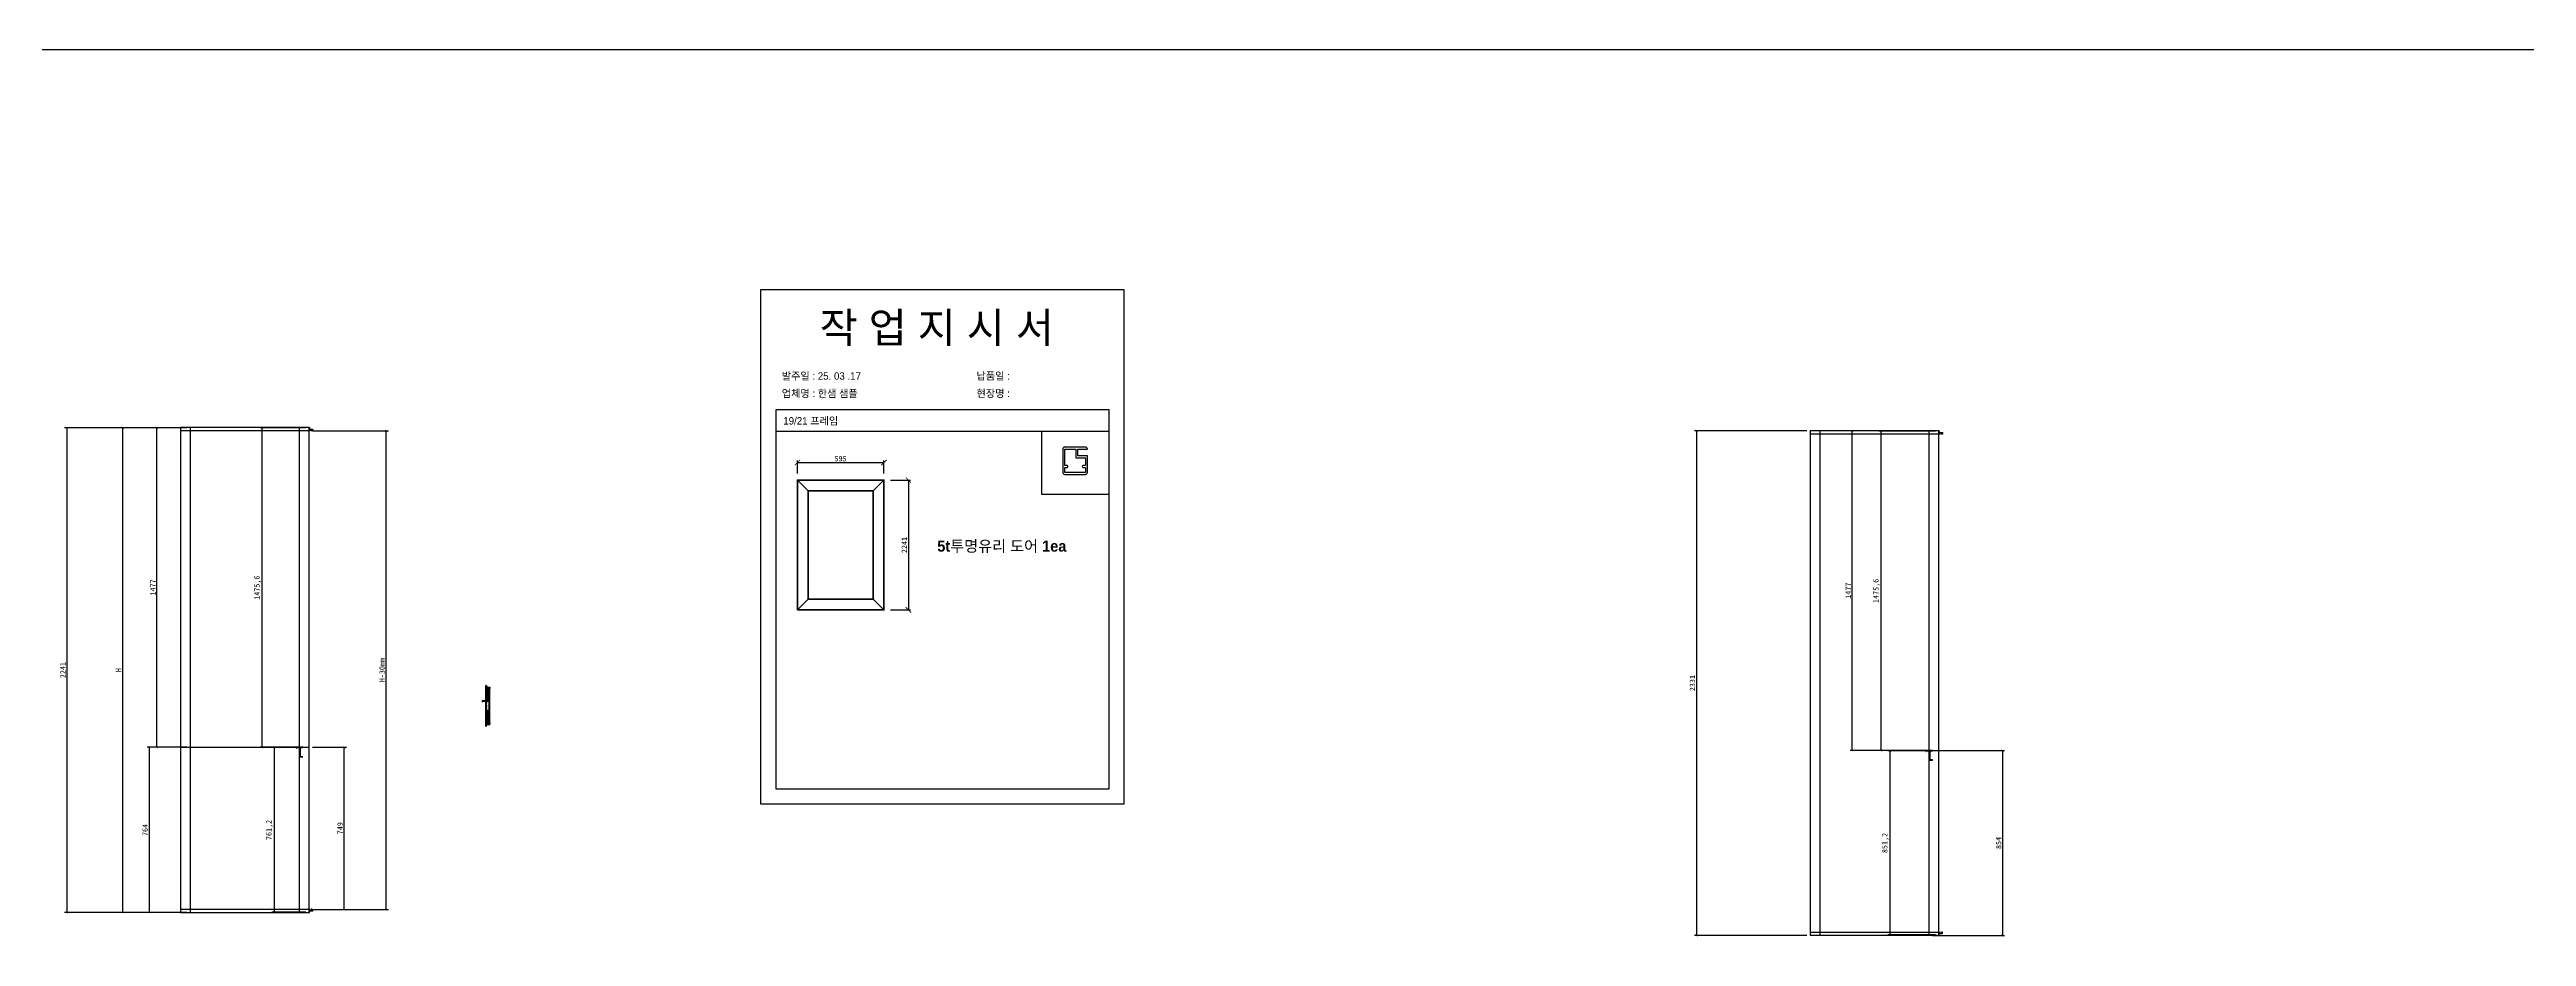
# Model space of a CAD drawing. Header units: millimetres. Extents: x -44117 to 256353, y -2095463 to 65325.
# Drawn here: x 116570 to 128016, y -27674 to -23575 of the extents above; entities that cross this region are included whole.
import ezdxf

# ---------------------------------------------------------------- set-up
doc = ezdxf.new("R2010")
doc.units = ezdxf.units.MM
doc.header["$LTSCALE"] = 10
doc.layers.add('Layer1', color=7, linetype='Continuous', lineweight=70)
doc.dimstyles.new('ISO-25', dxfattribs={"dimtxt": 2.5, "dimasz": 2.5, "dimexe": 1, "dimexo": 1, "dimtad": 1, "dimtxsty": 'Standard', "dimblk": 'ARCHTICK', "dimcen": 2.5, "dimadec": 0, "dimazin": 0, "dimtfac": 1, "dimtmove": 0, "dimatfit": 3, "dimfxl": 0, "dimarcsym": 0})

# ---------------------------------------------------------------- blocks, each defined once
blk = doc.blocks.new('_ArchTick')
at = {"color": 0, "linetype": 'ByBlock', "const_width": 0.15}
blk.add_lwpolyline([(-0.5, -0.5), (0.5, 0.5)], dxfattribs=at)
blk = doc.blocks.new('*D2235')
at = {"color": 0, "lineweight": -2}
for p, q in [((117160, -25323), (116898, -25323)), ((116908, -25323), (116908, -27564)), ((117160, -27564), (116898, -27564))]:
    blk.add_line(p, q, dxfattribs=at)
at = {"layer": 'Defpoints', "color": 0}
for p in [(117175, -25323), (116908, -27564), (117175, -27564)]:
    blk.add_point(p, dxfattribs=at)
at = {"color": 0, "lineweight": -2, "xscale": 10, "yscale": 10, "zscale": 10}
for p, rotation in [((116908, -25323), 90), ((116908, -27564), 270)]:
    blk.add_blockref('_ArchTick', p, dxfattribs=dict(at, rotation=rotation))
at = {"color": 0, "insert": (116889, -26443), "char_height": 25, "attachment_point": 5, "rotation": 90}
blk.add_mtext('H', dxfattribs=at)
blk = doc.blocks.new('*D2239')
at = {"color": 0, "lineweight": -2}
for p, q in [((117785, -25338), (118136, -25338)), ((118126, -27549), (118126, -25338)), ((117785, -27549), (118136, -27549))]:
    blk.add_line(p, q, dxfattribs=at)
at = {"layer": 'Defpoints', "color": 0}
for p in [(117770, -25338), (118126, -25338), (117770, -27549)]:
    blk.add_point(p, dxfattribs=at)
at = {"color": 0, "lineweight": -2, "xscale": 10, "yscale": 10, "zscale": 10}
for p, rotation in [((118126, -25338), 90), ((118126, -27549), 270)]:
    blk.add_blockref('_ArchTick', p, dxfattribs=dict(at, rotation=rotation))
at = {"color": 0, "insert": (118107, -26443), "char_height": 25, "attachment_point": 5, "rotation": 90}
blk.add_mtext('H-30mm', dxfattribs=at)
blk = doc.blocks.new('*D2240')
at = {"color": 0, "lineweight": -2}
for p, q in [((117785, -26800), (117942, -26800)), ((117932, -27549), (117932, -26800)), ((117785, -27549), (117942, -27549))]:
    blk.add_line(p, q, dxfattribs=at)
at = {"layer": 'Defpoints', "color": 0}
for p in [(117770, -26800), (117932, -26800), (117770, -27549)]:
    blk.add_point(p, dxfattribs=at)
at = {"color": 0, "lineweight": -2, "xscale": 10, "yscale": 10, "zscale": 10}
for p, rotation in [((117932, -26800), 90), ((117932, -27549), 270)]:
    blk.add_blockref('_ArchTick', p, dxfattribs=dict(at, rotation=rotation))
at = {"color": 0, "insert": (117913, -27174), "char_height": 25, "attachment_point": 5, "rotation": 90}
blk.add_mtext('749', dxfattribs=at)
blk = doc.blocks.new('*D2242')
at = {"color": 0, "lineweight": -2}
for p, q in [((120026, -25535), (120026, -25474)), ((120026, -25484), (120426, -25484)), ((120426, -25535), (120426, -25474))]:
    blk.add_line(p, q, dxfattribs=at)
at = {"layer": 'Defpoints', "color": 0}
for p in [(120426, -25484), (120026, -25565), (120426, -25565)]:
    blk.add_point(p, dxfattribs=at)
at = {"color": 0, "lineweight": -2, "xscale": 25, "yscale": 25, "zscale": 25, "rotation": 180}
blk.add_blockref('_ArchTick', (120026, -25484), dxfattribs=at)
at = {"color": 0, "lineweight": -2, "xscale": 25, "yscale": 25, "zscale": 25}
blk.add_blockref('_ArchTick', (120426, -25484), dxfattribs=at)
at = {"color": 0, "insert": (120226, -25466), "char_height": 25, "attachment_point": 5}
blk.add_mtext('595', dxfattribs=at)
blk = doc.blocks.new('*D2243')
at = {"color": 0, "lineweight": -2}
for p, q in [((120456, -25565), (120549, -25565)), ((120539, -25565), (120539, -26165)), ((120456, -26165), (120549, -26165))]:
    blk.add_line(p, q, dxfattribs=at)
at = {"layer": 'Defpoints', "color": 0}
for p in [(120426, -25565), (120426, -26165), (120539, -26165)]:
    blk.add_point(p, dxfattribs=at)
at = {"color": 0, "lineweight": -2, "xscale": 25, "yscale": 25, "zscale": 25}
for p, rotation in [((120539, -25565), 90), ((120539, -26165), 270)]:
    blk.add_blockref('_ArchTick', p, dxfattribs=dict(at, rotation=rotation))
at = {"color": 0, "insert": (120520, -25865), "char_height": 25, "attachment_point": 5, "rotation": 90}
blk.add_mtext('2241', dxfattribs=at)
blk = doc.blocks.new('*D2263')
at = {"color": 0, "lineweight": -2}
for p, q in [((117710, -26801), (117598, -26801)), ((117608, -26801), (117608, -27562)), ((117754, -27562), (117598, -27562))]:
    blk.add_line(p, q, dxfattribs=at)
at = {"layer": 'Defpoints', "color": 0}
for p in [(117725, -26801), (117608, -27562), (117769, -27562)]:
    blk.add_point(p, dxfattribs=at)
at = {"color": 0, "lineweight": -2, "xscale": 10, "yscale": 10, "zscale": 10}
for p, rotation in [((117608, -26801), 90), ((117608, -27562), 270)]:
    blk.add_blockref('_ArchTick', p, dxfattribs=dict(at, rotation=rotation))
at = {"color": 0, "insert": (117587, -27182), "char_height": 25, "attachment_point": 5, "rotation": 90}
blk.add_mtext('761,2', dxfattribs=at)
blk = doc.blocks.new('*D2264')
at = {"color": 0, "lineweight": -2}
for p, q in [((117754, -25324), (117543, -25324)), ((117553, -26800), (117553, -25324)), ((117710, -26800), (117543, -26800))]:
    blk.add_line(p, q, dxfattribs=at)
at = {"layer": 'Defpoints', "color": 0}
for p in [(117553, -25324), (117769, -25324), (117725, -26800)]:
    blk.add_point(p, dxfattribs=at)
at = {"color": 0, "lineweight": -2, "xscale": 10, "yscale": 10, "zscale": 10}
for p, rotation in [((117553, -25324), 90), ((117553, -26800), 270)]:
    blk.add_blockref('_ArchTick', p, dxfattribs=dict(at, rotation=rotation))
at = {"color": 0, "insert": (117532, -26062), "char_height": 25, "attachment_point": 5, "rotation": 90}
blk.add_mtext('1475,6', dxfattribs=at)
blk = doc.blocks.new('*D2265')
at = {"color": 0, "lineweight": -2}
for p, q in [((117205, -25323), (117056, -25323)), ((117066, -26800), (117066, -25323)), ((117205, -26800), (117056, -26800))]:
    blk.add_line(p, q, dxfattribs=at)
at = {"layer": 'Defpoints', "color": 0}
for p in [(117066, -25323), (117220, -25323), (117220, -26800)]:
    blk.add_point(p, dxfattribs=at)
at = {"color": 0, "lineweight": -2, "xscale": 10, "yscale": 10, "zscale": 10}
for p, rotation in [((117066, -25323), 90), ((117066, -26800), 270)]:
    blk.add_blockref('_ArchTick', p, dxfattribs=dict(at, rotation=rotation))
at = {"color": 0, "insert": (117048, -26061), "char_height": 25, "attachment_point": 5, "rotation": 90}
blk.add_mtext('1477', dxfattribs=at)
blk = doc.blocks.new('*D2266')
at = {"color": 0, "lineweight": -2}
for p, q in [((117205, -26800), (117021, -26800)), ((117031, -26800), (117031, -27564)), ((117205, -27564), (117021, -27564))]:
    blk.add_line(p, q, dxfattribs=at)
at = {"layer": 'Defpoints', "color": 0}
for p in [(117220, -26800), (117031, -27564), (117220, -27564)]:
    blk.add_point(p, dxfattribs=at)
at = {"color": 0, "lineweight": -2, "xscale": 10, "yscale": 10, "zscale": 10}
for p, rotation in [((117031, -26800), 90), ((117031, -27564), 270)]:
    blk.add_blockref('_ArchTick', p, dxfattribs=dict(at, rotation=rotation))
at = {"color": 0, "insert": (117012, -27182), "char_height": 25, "attachment_point": 5, "rotation": 90}
blk.add_mtext('764', dxfattribs=at)
blk = doc.blocks.new('*D2267')
at = {"color": 0, "lineweight": -2}
for p, q in [((117160, -25323), (116640, -25323)), ((116650, -25323), (116650, -27564)), ((117160, -27564), (116640, -27564))]:
    blk.add_line(p, q, dxfattribs=at)
at = {"layer": 'Defpoints', "color": 0}
for p in [(117175, -25323), (116650, -27564), (117175, -27564)]:
    blk.add_point(p, dxfattribs=at)
at = {"color": 0, "lineweight": -2, "xscale": 10, "yscale": 10, "zscale": 10}
for p, rotation in [((116650, -25323), 90), ((116650, -27564), 270)]:
    blk.add_blockref('_ArchTick', p, dxfattribs=dict(at, rotation=rotation))
at = {"color": 0, "insert": (116632, -26443), "char_height": 25, "attachment_point": 5, "rotation": 90}
blk.add_mtext('2241', dxfattribs=at)
blk = doc.blocks.new('*D3097')
at = {"color": 0, "lineweight": -2}
for p, q in [((124691, -25338), (124171, -25338)), ((124181, -25338), (124181, -27669)), ((124691, -27669), (124171, -27669))]:
    blk.add_line(p, q, dxfattribs=at)
at = {"layer": 'Defpoints', "color": 0}
for p in [(124706, -25338), (124181, -27669), (124706, -27669)]:
    blk.add_point(p, dxfattribs=at)
at = {"color": 0, "lineweight": -2, "xscale": 10, "yscale": 10, "zscale": 10}
for p, rotation in [((124181, -25338), 90), ((124181, -27669), 270)]:
    blk.add_blockref('_ArchTick', p, dxfattribs=dict(at, rotation=rotation))
at = {"color": 0, "insert": (124162, -26503), "char_height": 25, "attachment_point": 5, "rotation": 90}
blk.add_mtext('2331', dxfattribs=at)
blk = doc.blocks.new('*D3098')
at = {"color": 0, "lineweight": -2}
for p, q in [((125271, -26815), (125605, -26815)), ((125595, -26815), (125595, -27669)), ((125271, -27669), (125605, -27669))]:
    blk.add_line(p, q, dxfattribs=at)
at = {"layer": 'Defpoints', "color": 0}
for p in [(125256, -26815), (125256, -27669), (125595, -27669)]:
    blk.add_point(p, dxfattribs=at)
at = {"color": 0, "lineweight": -2, "xscale": 10, "yscale": 10, "zscale": 10}
for p, rotation in [((125595, -26815), 90), ((125595, -27669), 270)]:
    blk.add_blockref('_ArchTick', p, dxfattribs=dict(at, rotation=rotation))
at = {"color": 0, "insert": (125577, -27242), "char_height": 25, "attachment_point": 5, "rotation": 90}
blk.add_mtext('854', dxfattribs=at)
blk = doc.blocks.new('*D3099')
at = {"color": 0, "lineweight": -2}
for p, q in [((125244, -26816), (125065, -26816)), ((125075, -26816), (125075, -27667)), ((125285, -27667), (125065, -27667))]:
    blk.add_line(p, q, dxfattribs=at)
at = {"layer": 'Defpoints', "color": 0}
for p in [(125259, -26816), (125075, -27667), (125300, -27667)]:
    blk.add_point(p, dxfattribs=at)
at = {"color": 0, "lineweight": -2, "xscale": 10, "yscale": 10, "zscale": 10}
for p, rotation in [((125075, -26816), 90), ((125075, -27667), 270)]:
    blk.add_blockref('_ArchTick', p, dxfattribs=dict(at, rotation=rotation))
at = {"color": 0, "insert": (125054, -27242), "char_height": 25, "attachment_point": 5, "rotation": 90}
blk.add_mtext('851,2', dxfattribs=at)
blk = doc.blocks.new('*D3100')
at = {"color": 0, "lineweight": -2}
for p, q in [((125285, -25339), (125024, -25339)), ((125034, -26815), (125034, -25339)), ((125241, -26815), (125024, -26815))]:
    blk.add_line(p, q, dxfattribs=at)
at = {"layer": 'Defpoints', "color": 0}
for p in [(125034, -25339), (125300, -25339), (125256, -26815)]:
    blk.add_point(p, dxfattribs=at)
at = {"color": 0, "lineweight": -2, "xscale": 10, "yscale": 10, "zscale": 10}
for p, rotation in [((125034, -25339), 90), ((125034, -26815), 270)]:
    blk.add_blockref('_ArchTick', p, dxfattribs=dict(at, rotation=rotation))
at = {"color": 0, "insert": (125013, -26077), "char_height": 25, "attachment_point": 5, "rotation": 90}
blk.add_mtext('1475,6', dxfattribs=at)
blk = doc.blocks.new('*D3101')
at = {"color": 0, "lineweight": -2}
for p, q in [((125286, -25338), (124891, -25338)), ((124901, -26815), (124901, -25338)), ((125241, -26815), (124891, -26815))]:
    blk.add_line(p, q, dxfattribs=at)
at = {"layer": 'Defpoints', "color": 0}
for p in [(124901, -25338), (125301, -25338), (125256, -26815)]:
    blk.add_point(p, dxfattribs=at)
at = {"color": 0, "lineweight": -2, "xscale": 10, "yscale": 10, "zscale": 10}
for p, rotation in [((124901, -25338), 90), ((124901, -26815), 270)]:
    blk.add_blockref('_ArchTick', p, dxfattribs=dict(at, rotation=rotation))
at = {"color": 0, "insert": (124882, -26076), "char_height": 25, "attachment_point": 5, "rotation": 90}
blk.add_mtext('1477', dxfattribs=at)

msp = doc.modelspace()

# ---------------------------------------------------------------- hatches: boundary and pattern name
at = {"true_color": 0xcd6928}
h = msp.add_hatch(dxfattribs=at)
h.set_pattern_fill('HONEY', color=32)
h.set_pattern_definition([(0, (118588.999, -26584.6476), (4.7625, 2.74963), [3.175, -6.35]), (120, (118588.999, -26584.6476), (-4.7625, 2.74963), [3.175, -6.35]), (60, (118588.999, -26584.6476), (1e-08, 5.49926), [-6.35, 3.175])])
h.paths.add_polyline_path([(118588.99907, -26584.64758), (118588.99907, -26529.50307), (118599.8685, -26529.50307), (118599.8685, -26584.64758)])
h = msp.add_hatch(dxfattribs=at)
h.set_pattern_fill('HONEY', color=32)
h.set_pattern_definition([(0, (118588.999, -26686.7432), (4.7625, 2.74963), [3.175, -6.35]), (120, (118588.999, -26686.7432), (-4.7625, 2.74963), [3.175, -6.35]), (60, (118588.999, -26686.7432), (1e-08, 5.49926), [-6.35, 3.175])])
h.paths.add_polyline_path([(118588.99907, -26686.74319), (118588.99907, -26631.59868), (118599.8685, -26631.59868), (118599.8685, -26686.74319)])

# ---------------------------------------------------------------- linework, layer by layer
at = {"color": 1}
msp.add_line((104535.41959, -23575.08431), (196804.56645, -23575.08431), dxfattribs=at)
for p, q in [((121466.37806, -25241.03503), (119926.37806, -25241.03503)), ((117770.18095, -25322.68231), (117175.18095, -25322.68231)), ((117175.18095, -25322.68231), (117175.18095, -27563.68231)), ((117770.18095, -25337.68231), (117175.18095, -25337.68231)), ((117220.18095, -25322.68231), (117220.18095, -27563.68231)), ((117725.18095, -27563.68231), (117725.18095, -25322.68231)), ((117770.18095, -27563.68231), (117770.18095, -25322.68231)), ((121466.37806, -25341.03503), (119926.37806, -25341.03503)), ((125300.73677, -25337.68231), (124705.73677, -25337.68231)), ((124705.73677, -25337.68231), (124705.73677, -27668.68231)), ((125300.73677, -25352.68231), (124705.73677, -25352.68231)), ((124750.73677, -25337.68231), (124750.73677, -27668.68231)), ((125255.73677, -27668.68231), (125255.73677, -25337.68231)), ((125300.73677, -27668.68231), (125300.73677, -25337.68231)), ((118588.99907, -26584.64758), (118588.99907, -26529.50307)), ((118599.8685, -26529.50307), (118599.8685, -26584.64758)), ((118588.99907, -26686.74319), (118588.99907, -26631.59868)), ((118599.8685, -26631.59868), (118599.8685, -26686.74319)), ((117175.18095, -26799.68231), (117770.18095, -26799.68231)), ((117175.18095, -27548.68231), (117770.18095, -27548.68231)), ((117175.18095, -27563.68231), (117770.18095, -27563.68231)), ((124705.73677, -27653.68231), (125300.73677, -27653.68231)), ((124705.73677, -27668.68231), (125300.73677, -27668.68231))]:
    msp.add_line(p, q)
for points in [[(119856.37806, -27061.86531), (121536.37806, -27061.86531), (121536.37806, -24685.86531), (119856.37806, -24685.86531)], [(121466.37806, -25341.03503), (121154.62273, -25341.03503), (121154.62273, -25630.66562), (121466.37806, -25630.66562)], [(118586.74844, -26515.92993), (118584.19474, -26515.92993), (118584.19474, -26583.80376), (118586.74844, -26583.80376)], [(118587.99907, -26529.50307), (118600.8685, -26529.50307), (118600.8685, -26584.64758), (118587.99907, -26584.64758)], [(118601.29907, -26523.80307), (118603.99907, -26523.80307), (118603.99907, -26692.29209), (118601.29907, -26692.29209)], [(118586.74844, -26588.89954), (118584.19474, -26588.89954), (118584.19474, -26700.88052), (118586.74844, -26700.88052)], [(118587.99907, -26631.59868), (118600.8685, -26631.59868), (118600.8685, -26686.74319), (118587.99907, -26686.74319)]]:
    msp.add_lwpolyline(points, close=True)
msp.add_lwpolyline([(119926.37806, -25241.03503), (119926.37806, -26991.86531), (121466.37806, -26991.86531), (121466.37806, -25241.03503)])
for points in [[(117787.17938, -25337.08123, -0.4151036141), (117786.6797, -25337.58154), (117786.47957, -25337.58154, -0.4142135624), (117786.17938, -25337.28135), (117786.17938, -25331.88154), (117782.47938, -25331.88154), (117782.47938, -25337.28154, -0.4142135624), (117782.17938, -25337.58154), (117779.87938, -25337.58154, -0.4142135624), (117779.37938, -25337.08154), (117779.37938, -25336.88154, -0.4142135624), (117779.87938, -25336.38154), (117781.27938, -25336.38154), (117781.27938, -25331.88154), (117771.07938, -25331.88154), (117771.07938, -25336.38154), (117772.77938, -25336.38154, -0.4142135624), (117773.27938, -25336.88154), (117773.27938, -25337.08154, -0.4142135624), (117772.77938, -25337.58154), (117770.17938, -25337.58154, -0.4142135624), (117769.87938, -25337.28154), (117769.87938, -25324.08231), (117768.44105, -25324.08231, -0.3769802105), (117768.18887, -25323.62408, -0.3465141064), (117769.29129, -25322.68231), (117771.07061, -25322.68231, -0.2625156378), (117771.32748, -25322.82716, -0.322523713), (117771.2275, -25324.01021, 0.541753998), (117771.36602, -25324.49367, -0.5773502692), (117771.48193, -25325.00052, 0.5773502692), (117771.59784, -25325.50738, -0.2679491924), (117771.80211, -25325.72735, -0.2679491924), (117771.71375, -25326.01424, 0.5773502692), (117771.82966, -25326.5211, -0.5773502692), (117771.94557, -25327.02796, 0.5773502692), (117772.06148, -25327.53481, -0.5773502692), (117772.17739, -25328.04167, 0.5773502692), (117772.2933, -25328.54853, -0.5773502692), (117772.40921, -25329.05539, 0.5773502692), (117772.52512, -25329.56224, -0.6706320497), (117772.57533, -25330.11542, 0.7848557675), (117772.71383, -25330.68154), (117786.87938, -25330.68154, -0.4142135624), (117787.17938, -25330.98154), (117787.17938, -25337.0823)], [(125317.7352, -25352.08123, -0.4151036141), (125317.23551, -25352.58154), (125317.03539, -25352.58154, -0.4142135624), (125316.7352, -25352.28135), (125316.7352, -25346.88154), (125313.0352, -25346.88154), (125313.0352, -25352.28154, -0.4142135624), (125312.7352, -25352.58154), (125310.4352, -25352.58154, -0.4142135624), (125309.9352, -25352.08154), (125309.9352, -25351.88154, -0.4142135624), (125310.4352, -25351.38154), (125311.8352, -25351.38154), (125311.8352, -25346.88154), (125301.6352, -25346.88154), (125301.6352, -25351.38154), (125303.3352, -25351.38154, -0.4142135624), (125303.8352, -25351.88154), (125303.8352, -25352.08154, -0.4142135624), (125303.3352, -25352.58154), (125300.7352, -25352.58154, -0.4142135624), (125300.4352, -25352.28154), (125300.4352, -25339.08231), (125298.99687, -25339.08231, -0.3769802105), (125298.74468, -25338.62408, -0.3465141064), (125299.84711, -25337.68231), (125301.62642, -25337.68231, -0.2625156378), (125301.88329, -25337.82716, -0.322523713), (125301.78332, -25339.01021, 0.541753998), (125301.92184, -25339.49367, -0.5773502692), (125302.03775, -25340.00052, 0.5773502692), (125302.15366, -25340.50738, -0.2679491924), (125302.35793, -25340.72735, -0.2679491924), (125302.26957, -25341.01424, 0.5773502692), (125302.38548, -25341.5211, -0.5773502692), (125302.50139, -25342.02796, 0.5773502692), (125302.6173, -25342.53481, -0.5773502692), (125302.73321, -25343.04167, 0.5773502692), (125302.84912, -25343.54853, -0.5773502692), (125302.96503, -25344.05539, 0.5773502692), (125303.08093, -25344.56224, -0.6706320497), (125303.13115, -25345.11542, 0.7848557675), (125303.26964, -25345.68154), (125317.4352, -25345.68154, -0.4142135624), (125317.7352, -25345.98154), (125317.7352, -25352.0823)], [(118605.42963, -26528.00276, -0.4151036141), (118604.92995, -26528.50307), (118604.72982, -26528.50307, -0.4142135624), (118604.42963, -26528.20289), (118604.42963, -26522.80307), (118600.72963, -26522.80307), (118600.72963, -26528.20307, -0.4142135624), (118600.42963, -26528.50307), (118598.12963, -26528.50307, -0.4142135624), (118597.62963, -26528.00307), (118597.62963, -26527.80307, -0.4142135624), (118598.12963, -26527.30307), (118599.52963, -26527.30307), (118599.52963, -26522.80307), (118589.32963, -26522.80307), (118589.32963, -26527.30307), (118591.02963, -26527.30307, -0.4142135624), (118591.52963, -26527.80307), (118591.52963, -26528.00307, -0.4142135624), (118591.02963, -26528.50307), (118588.42963, -26528.50307, -0.4142135624), (118588.12963, -26528.20307), (118588.12963, -26515.00385), (118586.6913, -26515.00385, -0.3769802105), (118586.43912, -26514.54562, -0.3465141064), (118587.54154, -26513.60385), (118589.32086, -26513.60385, -0.2625156378), (118589.57773, -26513.74869, -0.322523713), (118589.47775, -26514.93174, 0.541753998), (118589.61627, -26515.4152, -0.5773502692), (118589.73218, -26515.92206, 0.5773502692), (118589.84809, -26516.42891, -0.2679491924), (118590.05236, -26516.64888, -0.2679491924), (118589.964, -26516.93577, 0.5773502692), (118590.07991, -26517.44263, -0.5773502692), (118590.19582, -26517.94949, 0.5773502692), (118590.31173, -26518.45635, -0.5773502692), (118590.42764, -26518.9632, 0.5773502692), (118590.54355, -26519.47006, -0.5773502692), (118590.65946, -26519.97692, 0.5773502692), (118590.77537, -26520.48378, -0.6706320497), (118590.82558, -26521.03695, 0.7848557675), (118590.96408, -26521.60307), (118605.12963, -26521.60307, -0.4142135624), (118605.42963, -26521.90307), (118605.42963, -26528.00383)], [(118605.42963, -26688.0924, 0.4151036141), (118604.92995, -26687.59209), (118604.72982, -26687.59209, 0.4142135624), (118604.42963, -26687.89228), (118604.42963, -26693.29209), (118600.72963, -26693.29209), (118600.72963, -26687.89209, 0.4142135624), (118600.42963, -26687.59209), (118598.12963, -26687.59209, 0.4142135624), (118597.62963, -26688.09209), (118597.62963, -26688.29209, 0.4142135624), (118598.12963, -26688.79209), (118599.52963, -26688.79209), (118599.52963, -26693.29209), (118589.32963, -26693.29209), (118589.32963, -26688.79209), (118591.02963, -26688.79209, 0.4142135624), (118591.52963, -26688.29209), (118591.52963, -26688.09209, 0.4142135624), (118591.02963, -26687.59209), (118588.42963, -26687.59209, 0.4142135624), (118588.12963, -26687.89209), (118588.12963, -26701.09132), (118586.6913, -26701.09132, 0.3769802105), (118586.43912, -26701.54955, 0.3465141064), (118587.54154, -26702.49132), (118589.32086, -26702.49132, 0.2625156378), (118589.57773, -26702.34647, 0.322523713), (118589.47775, -26701.16342, -0.541753998), (118589.61627, -26700.67996, 0.5773502692), (118589.73218, -26700.17311, -0.5773502692), (118589.84809, -26699.66625, 0.2679491924), (118590.05236, -26699.44628, 0.2679491924), (118589.964, -26699.15939, -0.5773502692), (118590.07991, -26698.65253, 0.5773502692), (118590.19582, -26698.14568, -0.5773502692), (118590.31173, -26697.63882, 0.5773502692), (118590.42764, -26697.13196, -0.5773502692), (118590.54355, -26696.6251, 0.5773502692), (118590.65946, -26696.11824, -0.5773502692), (118590.77537, -26695.61139, 0.6706320497), (118590.82558, -26695.05821, -0.7848557675), (118590.96408, -26694.49209), (118605.12963, -26694.49209, 0.4142135624), (118605.42963, -26694.19209), (118605.42963, -26688.09133)], [(117787.17938, -27549.2834, 0.4151036141), (117786.6797, -27548.78309), (117786.47957, -27548.78309, 0.4142135624), (117786.17938, -27549.08328), (117786.17938, -27554.48309), (117782.47938, -27554.48309), (117782.47938, -27549.08309, 0.4142135624), (117782.17938, -27548.78309), (117779.87938, -27548.78309, 0.4142135624), (117779.37938, -27549.28309), (117779.37938, -27549.48309, 0.4142135624), (117779.87938, -27549.98309), (117781.27938, -27549.98309), (117781.27938, -27554.48309), (117771.07938, -27554.48309), (117771.07938, -27549.98309), (117772.77938, -27549.98309, 0.4142135624), (117773.27938, -27549.48309), (117773.27938, -27549.28309, 0.4142135624), (117772.77938, -27548.78309), (117770.17938, -27548.78309, 0.4142135624), (117769.87938, -27549.08309), (117769.87938, -27562.28231), (117768.44105, -27562.28231, 0.3769802105), (117768.18887, -27562.74055, 0.3465141064), (117769.29129, -27563.68231), (117771.07061, -27563.68231, 0.2625156378), (117771.32748, -27563.53747, 0.322523713), (117771.2275, -27562.35442, -0.541753998), (117771.36602, -27561.87096, 0.5773502692), (117771.48193, -27561.3641, -0.5773502692), (117771.59784, -27560.85725, 0.2679491924), (117771.80211, -27560.63728, 0.2679491924), (117771.71375, -27560.35039, -0.5773502692), (117771.82966, -27559.84353, 0.5773502692), (117771.94557, -27559.33667, -0.5773502692), (117772.06148, -27558.82982, 0.5773502692), (117772.17739, -27558.32296, -0.5773502692), (117772.2933, -27557.8161, 0.5773502692), (117772.40921, -27557.30924, -0.5773502692), (117772.52512, -27556.80239, 0.6706320497), (117772.57533, -27556.24921, -0.7848557675), (117772.71383, -27555.68309), (117786.87938, -27555.68309, 0.4142135624), (117787.17938, -27555.38309), (117787.17938, -27549.28233)], [(125317.7352, -27654.2834, 0.4151036141), (125317.23551, -27653.78309), (125317.03539, -27653.78309, 0.4142135624), (125316.7352, -27654.08328), (125316.7352, -27659.48309), (125313.0352, -27659.48309), (125313.0352, -27654.08309, 0.4142135624), (125312.7352, -27653.78309), (125310.4352, -27653.78309, 0.4142135624), (125309.9352, -27654.28309), (125309.9352, -27654.48309, 0.4142135624), (125310.4352, -27654.98309), (125311.8352, -27654.98309), (125311.8352, -27659.48309), (125301.6352, -27659.48309), (125301.6352, -27654.98309), (125303.3352, -27654.98309, 0.4142135624), (125303.8352, -27654.48309), (125303.8352, -27654.28309, 0.4142135624), (125303.3352, -27653.78309), (125300.7352, -27653.78309, 0.4142135624), (125300.4352, -27654.08309), (125300.4352, -27667.28231), (125298.99687, -27667.28231, 0.3769802105), (125298.74468, -27667.74055, 0.3465141064), (125299.84711, -27668.68231), (125301.62642, -27668.68231, 0.2625156378), (125301.88329, -27668.53747, 0.322523713), (125301.78332, -27667.35442, -0.541753998), (125301.92184, -27666.87096, 0.5773502692), (125302.03775, -27666.3641, -0.5773502692), (125302.15366, -27665.85725, 0.2679491924), (125302.35793, -27665.63728, 0.2679491924), (125302.26957, -27665.35039, -0.5773502692), (125302.38548, -27664.84353, 0.5773502692), (125302.50139, -27664.33667, -0.5773502692), (125302.6173, -27663.82982, 0.5773502692), (125302.73321, -27663.32296, -0.5773502692), (125302.84912, -27662.8161, 0.5773502692), (125302.96503, -27662.30924, -0.5773502692), (125303.08093, -27661.80239, 0.6706320497), (125303.13115, -27661.24921, -0.7848557675), (125303.26964, -27660.68309), (125317.4352, -27660.68309, 0.4142135624), (125317.7352, -27660.38309), (125317.7352, -27654.28233)]]:
    msp.add_lwpolyline(points, format="xyb")
for points in [[(121364.82843, -25452.70304), (121321.62843, -25452.70304), (121321.62843, -25421.50304), (121366.62843, -25421.50304), (121366.62843, -25421.50304, 0.4142135624), (121357.62843, -25412.50304), (121261.62843, -25412.50304, 0.4142135624), (121252.62843, -25421.50304), (121252.62843, -25529.50304, 0.4142135624), (121261.62843, -25538.50304), (121357.62843, -25538.50304, 0.4142135624), (121366.62843, -25529.50304), (121366.62843, -25454.50304, 0.4142135624)], [(121272.12843, -25507.30304, 1), (121272.12843, -25498.30304), (121261.62843, -25498.30304), (121261.62843, -25421.50304), (121312.62843, -25421.50304), (121312.62843, -25461.70304), (121357.62843, -25461.70304), (121357.62843, -25498.30304), (121347.12843, -25498.30304, 1), (121347.12843, -25507.30304), (121357.62843, -25507.30304), (121357.62843, -25529.50304), (121261.62843, -25529.50304), (121261.62843, -25507.30304)], [(118600.42963, -26630.14758), (118600.42963, -26629.54758, 0.4142135624), (118600.12963, -26629.24758), (118589.22963, -26629.24758), (118589.22963, -26586.84758), (118600.12963, -26586.84758, 0.4142135624), (118600.42963, -26586.54758), (118600.42963, -26585.94758, 0.4142135624), (118600.12963, -26585.64758), (118570.12963, -26585.64758, 0.4142135624), (118569.82963, -26585.94758), (118569.82963, -26589.94758, 0.4142135624), (118570.32963, -26590.44758), (118570.72963, -26590.44758, 0.4142135624), (118571.22963, -26589.94758), (118571.22963, -26587.04758), (118588.12963, -26587.04758), (118588.12963, -26630.14758, 0.4142135624), (118588.42963, -26630.44758), (118600.12963, -26630.44758, 0.4142135624)], [(117740.48095, -26844.18231), (117740.48095, -26843.58231, 0.4142135624), (117740.18095, -26843.28231), (117729.28095, -26843.28231), (117729.28095, -26800.88231), (117740.18095, -26800.88231, 0.4142135624), (117740.48095, -26800.58231), (117740.48095, -26799.98231, 0.4142135624), (117740.18095, -26799.68231), (117710.18095, -26799.68231, 0.4142135624), (117709.88095, -26799.98231), (117709.88095, -26803.98231, 0.4142135624), (117710.38095, -26804.48231), (117710.78095, -26804.48231, 0.4142135624), (117711.28095, -26803.98231), (117711.28095, -26801.08231), (117728.18095, -26801.08231), (117728.18095, -26844.18231, 0.4142135624), (117728.48095, -26844.48231), (117740.18095, -26844.48231, 0.4142135624)], [(125271.03677, -26859.18231), (125271.03677, -26858.58231, 0.4142135624), (125270.73677, -26858.28231), (125259.83677, -26858.28231), (125259.83677, -26815.88231), (125270.73677, -26815.88231, 0.4142135624), (125271.03677, -26815.58231), (125271.03677, -26814.98231, 0.4142135624), (125270.73677, -26814.68231), (125240.73677, -26814.68231, 0.4142135624), (125240.43677, -26814.98231), (125240.43677, -26818.98231, 0.4142135624), (125240.93677, -26819.48231), (125241.33677, -26819.48231, 0.4142135624), (125241.83677, -26818.98231), (125241.83677, -26816.08231), (125258.73677, -26816.08231), (125258.73677, -26859.18231, 0.4142135624), (125259.03677, -26859.48231), (125270.73677, -26859.48231, 0.4142135624)]]:
    msp.add_lwpolyline(points, format="xyb", close=True)
at = {"layer": 'Layer1'}
for p, q in [((120076.26851, -25614.65393), (120026.26851, -25564.65393)), ((120376.26851, -25614.65393), (120426.26851, -25564.65393)), ((120076.26851, -26114.65393), (120026.26851, -26164.65393)), ((120426.26851, -26164.65393), (120376.26851, -26114.65393))]:
    msp.add_line(p, q, dxfattribs=at)
for points in [[(120026.26851, -26164.65393), (120426.26851, -26164.65393), (120426.26851, -25564.65393), (120026.26851, -25564.65393)], [(120076.26851, -26114.65393), (120376.26851, -26114.65393), (120376.26851, -25614.65393), (120076.26851, -25614.65393)]]:
    msp.add_lwpolyline(points, close=True, dxfattribs=at)

# ---------------------------------------------------------------- texts
at = {"attachment_point": 1}
for s, width, gutter_width, heights, insert, char_height in [('{\\fGulim|b0|i0|c129|p50;작 업 지 시 서}', 3307.3198183, 12.5, [-155.84554], (120129.18466, -24790.02782), 140), ('{\\fGulim|b0|i0|c129|p50;발주일 : 25. 03 .17}', 3307.3198183, 12.5, [-38.18216], (119953.97531, -25066.74824), 34.3), ('{\\fGulim|b0|i0|c129|p50;납품일 : }', 3307.3198183, 12.5, [37.67976], (120853.95329, -25066.74824), 34.3), ('{\\fGulim|b0|i0|c129|p50;업체명 : 한샘 샘플}', 3307.3198183, 12.5, [38.2735], (119953.97531, -25147.40442), 34.3), ('{\\fGulim|b0|i0|c129|p50;현장명 : }', 3307.3198183, 12.5, [-38.2735], (120853.95329, -25147.40442), 34.3), ('{\\fGulim|b0|i0|c129|p50;19/21 프레임}', 3307.3198183, 12.5, [-41.60759], (119961.01751, -25274.07052), 34.3), ('{\\fGulim|b1|i0|c129|p50;5t투명유리 도어 1ea}', 2135.7410508, 12.5, [1317.50106], (120672.4158, -25844.36849), 51.45), ('{\\f굴림|b0|i0|c129|p50;돼\\P지\\P코}', 14.9214873, 37.5, [-33.17909], (118591.74076, -26592.7049), 7.5)]:
    msp.add_mtext_dynamic_manual_height_columns(s, width=width, gutter_width=gutter_width, heights=heights, dxfattribs=dict(at, insert=insert, char_height=char_height))

# ---------------------------------------------------------------- dimensions: what is measured, and where the dimension line sits
for base, p1, p2, picture, middle in [((116650.31161, -27563.68231), (117175.18095, -25322.68231), (117175.18095, -27563.68231), '*D2267', (116631.56161, -26443.18231)), ((117066.47045, -25322.68231), (117220.18095, -26799.68231), (117220.18095, -25322.68231), '*D2265', (117047.72045, -26061.18231)), ((117553.1396, -25324.08231), (117725.18095, -26799.68231), (117769.16022, -25324.08231), '*D2264', (117532.30627, -26061.88231)), ((124180.86742, -27668.68231), (124705.73677, -25337.68231), (124705.73677, -27668.68231), '*D3097', (124162.11742, -26503.18231)), ((124901.12704, -25337.68231), (125255.73677, -26814.68231), (125300.73677, -25337.68231), '*D3101', (124882.37704, -26076.18231)), ((125033.96901, -25339.08231), (125255.73677, -26814.68231), (125300.4352, -25339.08231), '*D3100', (125013.13568, -26076.88231)), ((117030.83661, -27563.68231), (117220.18095, -26799.68231), (117220.18095, -27563.68231), '*D2266', (117012.08661, -27181.68231)), ((117607.68677, -27562.28231), (117725.18095, -26801.08231), (117769.16022, -27562.28231), '*D2263', (117586.85344, -27181.68231)), ((117932.22655, -26799.68231), (117770.18095, -27548.68231), (117770.18095, -26799.68231), '*D2240', (117913.47655, -27174.18231)), ((125075.26488, -27667.28231), (125258.73677, -26816.08231), (125300.4352, -27667.28231), '*D3099', (125054.43154, -27241.68231)), ((125595.47358, -27668.68231), (125255.73677, -26814.68231), (125255.73677, -27668.68231), '*D3098', (125576.72358, -27241.68231))]:
    dim = msp.add_linear_dim(base=base, p1=p1, p2=p2, angle=90, dimstyle='ISO-25', override={"dimscale": 10, "dimasz": 1, "dimexo": 1.5})
    dim.commit()
    dim.dimension.update_dxf_attribs({"geometry": picture, "text_midpoint": middle})
for base, p1, p2, text, override, picture, middle in [((116907.70242, -27563.68231), (117175.18095, -25322.68231), (117175.18095, -27563.68231), 'H', {"dimscale": 10, "dimasz": 1, "dimexo": 1.5, "dimtxsty": 'Standard'}, '*D2235', (116888.95242, -26443.18231)), ((118125.75179, -25337.68231), (117770.18095, -27548.68231), (117770.18095, -25337.68231), 'H-30mm', {"dimscale": 10, "dimasz": 1, "dimexo": 1.5, "dimtxsty": 'Standard'}, '*D2239', (118107.00179, -26443.18231)), ((120539.22851, -26164.65393), (120426.26851, -25564.65393), (120426.26851, -26164.65393), '2241', {"dimscale": 10, "dimexo": 3, "dimtxsty": 'Standard'}, '*D2243', (120520.47851, -25864.65393))]:
    dim = msp.add_linear_dim(base=base, p1=p1, p2=p2, angle=90, text=text, dimstyle='ISO-25', override=override)
    dim.commit()
    dim.dimension.update_dxf_attribs({"geometry": picture, "text_midpoint": middle})
dim = msp.add_linear_dim(base=(120426.26851, -25484.39413), p1=(120026.26851, -25564.65393), p2=(120426.26851, -25564.65393), text='595', dimstyle='ISO-25', override={"dimscale": 10, "dimexo": 3, "dimtxsty": 'Standard'})
dim.commit()
dim.dimension.update_dxf_attribs({"geometry": '*D2242', "text_midpoint": (120226.26851, -25465.64413)})

doc.saveas('drawing.dxf')
